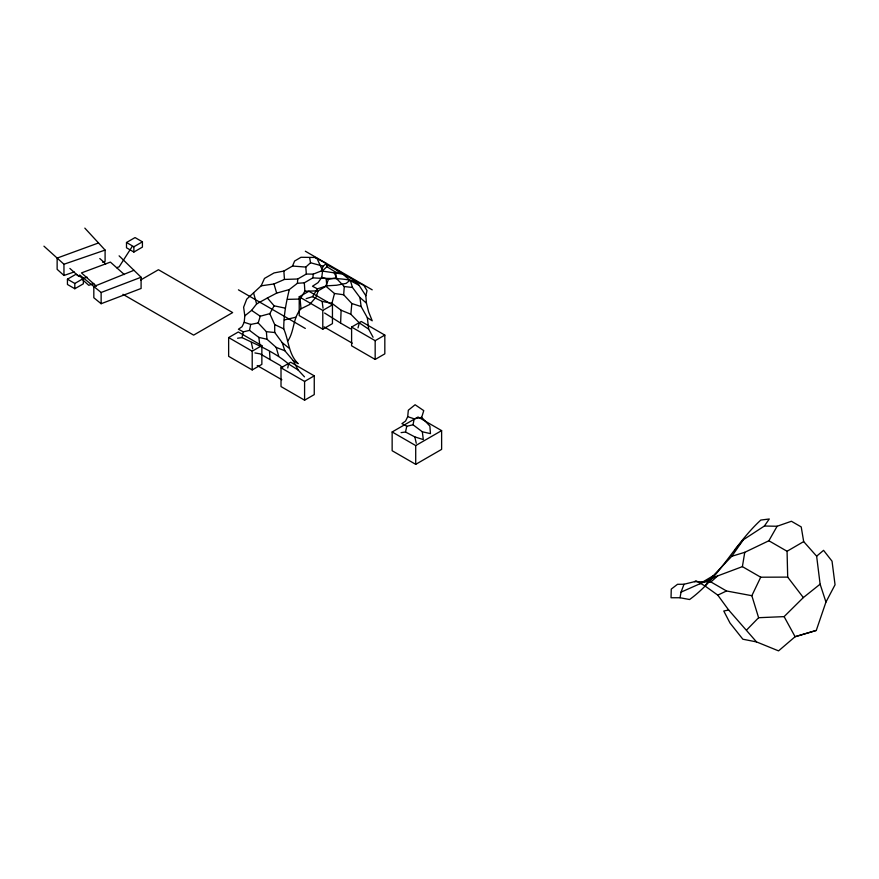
<?xml version="1.0" encoding="UTF-8"?>
<svg xmlns="http://www.w3.org/2000/svg" width="879" height="879" viewBox="0 0 879 879"><rect width="100%" height="100%" fill="white"/><g stroke="black" fill="none" stroke-linecap="round" stroke-linejoin="round"><path stroke-width="1.32" d="M359.929 297.498L361.137 306.573L367.356 317.726L372.213 320.791L368.609 311.825L366.433 303.145L359.929 297.498L352.479 287.466L344.271 286.554L335.899 277.896L335.976 272.358L326.889 266.722L326.296 263.579L315.056 257.459L300.97 257.283L294.619 261.041L292.509 266.04L283.851 271.062L274.083 272.929L264.469 278.434L261.173 285.818L246.735 299.124L243.615 307.21L244.812 315.836L244.208 322.285L242.033 326.713L238.429 329.229L243.296 331.866L249.515 330.372L258.833 337.382L266.963 339.228L276.16 347.381L284.873 350.776L293.234 360.687L298.146 370.004L304.486 376.86M350.534 328.823L340.623 323.087L341.107 310.232L331.943 303.321L322.143 301.409L312.495 296.673L306.167 298.64M293.234 360.687L298.168 363.697C288.422 354.204 288.861 340.591 283.763 328.911C283.631 315.418 286.158 302.585 289.29 289.565L297.421 283.28L304.321 282.818L312.902 277.83C329.988 279.357 348.567 276.303 363.917 285.51L367.026 290.63L365.84 295.696L366.433 303.145M361.137 306.573L351.82 303.519L343.678 294.751L344.271 286.554M297.421 283.28L297.75 279.006L306.332 274.028L313.232 274.138L321.373 270.93L343.26 274.193L357.039 281.687M312.902 277.83L313.232 274.138M373.07 337.261L368.653 329.131L359.313 322.89L350.853 314.242L351.82 303.519M407.713 416.679L408.317 410.229L415.097 404.758L423.755 410.625L421.678 417.349L429.886 426.095L430.468 433.633L422.327 431.776L413.02 424.777L406.79 426.271L401.934 423.634L405.538 421.107L407.713 416.679L414.218 418.833L421.678 417.349M335.899 277.896L328.493 279.335L325.779 286.136L317.418 288.861L312.484 286.246L318.066 282.62L321.769 277.335L322.626 270.732L317 258.415L315.056 257.459M746.623 630.001L758.599 617.706L751.842 595.698L726.515 590.974L710.935 581.975L694.487 581.678L684.016 584.249L677.5 584.304L671.259 589.106L671.04 597.753L680.027 597.742L681.038 592.138L717.605 575.932L742.392 566.636L744.755 552.32L768.872 540.761L777.113 526.257L791.408 521.269L801.219 526.928L803.681 541.596L816.635 556.187L820.118 584.172L825.952 602.06L816.272 630.441L795.11 636.715L778.552 650.878L756.5 641.901L742.865 639.22L729.999 623.024L723.769 611.015L728.669 610.026L756.5 641.901M287.785 367.982L288.51 363.961C274.786 352.138 258.107 345.315 242 337.602L237.583 338.228M249.515 330.372L250.713 324.428L258.173 322.945L266.381 331.691L266.963 339.228M413.02 424.777L414.218 418.833M349.49 280.687L346.183 283.368L336.569 285.246L326.801 285.829L318.143 290.85L316.033 297.135L309.683 304.508L300.981 308.782C292.828 317.769 294.542 330.856 288.015 340.755M242 337.602L243.296 331.866M401.088 432.633L405.505 432.007L406.79 426.271M331.943 303.321L334.481 293.509L325.779 286.136M358.017 327.878L359.313 322.89M258.173 322.945L260.25 316.231L269.765 313.649L274.127 305.815L267.392 297.992L256.613 303.947L251.592 310.364L244.812 315.836M321.373 270.93L323.175 266.172L326.296 263.579M681.038 592.138L684.016 584.249M751.842 595.698L760.709 577.206L787.694 577.118L803.34 597.577L784.112 616.619L758.599 617.706M825.952 602.06L835.05 584.766L832.039 561.187L823.568 550.342L816.635 556.187M300.981 308.782L300.124 299.058L304.859 291.213L304.321 282.818M312.495 296.673L317.418 288.861M132.158 246.549L119.115 266.875L116.566 267.699M735.064 549.584L743.271 539.816L764.389 526.027L769.268 518.995L760.807 520.06C734.47 544.266 719.011 578.217 689.586 599.522L680.027 597.742M705.672 585.073L713.276 575.723L731.789 556.264L743.271 539.816M322.626 270.732L326.889 266.722M292.509 266.04L305.804 267.073L310.529 262.766L309.672 257.712M710.935 581.975L717.605 575.932M803.34 597.577L820.118 584.172M694.487 581.678L695.926 580.722L704.914 585.908L717.802 595.138L728.669 610.026M699.794 583.755L713.276 575.723M768.872 540.761L787.068 551.265L803.681 541.596M126.499 242.505L135.047 237.572L142.42 241.835L142.42 247.109L133.872 252.053L126.499 247.79L126.499 242.505L133.872 246.768L142.42 241.835M67.441 279.192L75.99 274.259L83.362 278.522L83.362 283.807L74.814 288.741L67.441 284.477L67.441 279.192L74.814 283.456L83.362 278.522M140.706 279.972L158.44 269.732L232.66 312.583L193.633 335.119L122.939 294.311M228.639 337.569L238.297 331.987L261.865 345.601L261.865 364.367L252.207 369.938L228.639 356.336L228.639 337.569L252.207 351.182L261.865 345.601M299.212 296.816L308.881 291.246L332.449 304.848L332.449 323.615L322.791 329.196L299.212 315.583L299.212 296.816L322.791 310.43L332.449 304.848M281.016 367.807L290.674 362.236L314.253 375.838L314.253 394.605L304.584 400.187L281.016 386.573L281.016 367.807L304.584 381.42L314.253 375.838M351.6 327.065L361.258 321.483L384.826 335.097L384.826 353.852L375.168 359.434L351.6 345.821L351.6 327.065L375.168 340.667L384.826 335.097M392.144 431.963L418.052 417.009L441.621 430.622L441.621 449.378L415.712 464.343L392.144 450.729L392.144 431.963L415.712 445.576L441.621 430.622M267.392 297.992L276.665 293.114L289.29 289.565M717.802 595.138L726.515 590.974M261.173 285.818L273.962 283.972L284.466 279.434L297.75 279.006M133.949 270.292L93.822 286.51L93.822 297.739L101.129 303.716L141.09 288.477L141.09 277.248L119.105 255.844M79.703 274.973L101.129 292.487L141.09 277.248M93.833 283.456L88.801 285.334L82.835 279.994M98.514 242.956L57.135 258.085L57.135 269.315L63.958 275.468L74.243 271.93M43.95 246.175L63.958 264.238L105.095 250.086L105.095 261.316L102.524 262.195M82.044 278.841L87.153 277.193M731.789 556.264L744.755 552.32M816.272 630.441L795.11 636.715L784.112 616.619M284.356 319.945L295.597 317.264M304.859 291.213L318.143 290.85M287.477 299.365L300.124 299.058M335.976 272.358L340.887 272.446L350.402 280.687L359.061 285.312L365.84 295.696M764.389 526.027L777.113 526.257M266.381 331.691L274.742 332.504L282.159 342.568L288.883 348.062M334.481 293.509L343.678 294.751M254.921 352.929L260.151 353.874L279.972 365.312L282.631 367.829M274.127 305.815L284.818 308.057M310.529 262.766L323.175 266.172M321.769 277.335L328.493 279.335M405.505 432.007L414.833 436.907L423.304 439.577L422.327 431.776M244.208 322.285L250.713 324.428M341.107 310.232L350.853 314.242M269.765 313.649L274.677 324.549L283.763 328.911M325.834 264.129L340.887 272.446M305.332 251.218L372.213 289.839M340.623 323.087L324.604 313.023M742.392 566.636L760.709 577.206M324.098 326.911L352.259 343.173M238.44 289.839L305.332 328.449M257.217 365.532L281.862 379.761M288.51 363.961L298.146 370.004M336.525 269.666L343.26 274.193M251.592 310.364L260.25 316.231M124.324 274.556L110.391 262.107L81.483 272.897L96.415 286.224M99.788 258.536L105.766 263.876M69.88 268.436L78.846 276.445M84.834 228.122L105.095 250.086M354.039 279.599L359.061 285.312M333.987 272.424L336.69 277.863M282.159 342.568L284.873 350.776M350.402 280.687L352.479 287.466M273.962 283.972L276.665 293.114M276.16 347.381L278.698 356.083M253.613 293.059L256.613 303.947M414.833 436.907L416.261 443.269M251.328 342.502L252.756 348.875M322.143 301.409L323.043 308.21M258.833 337.382L259.799 345.172M367.356 317.726L368.653 329.131M326.186 278.863L326.801 285.829M305.804 267.073L306.332 274.028M283.851 271.062L284.466 279.434M269.534 351.754L270.051 359.599M787.068 551.265L787.694 577.118M274.677 324.549L274.742 332.504M415.712 445.576L415.712 464.343M375.168 340.667L375.168 359.434M322.791 310.43L322.791 329.196M304.584 381.42L304.584 400.187M252.207 351.182L252.207 369.938M133.872 246.768L133.872 252.053M101.129 292.487L101.129 303.716M74.814 283.456L74.814 288.741M63.958 264.238L63.958 275.468"/></g></svg>
